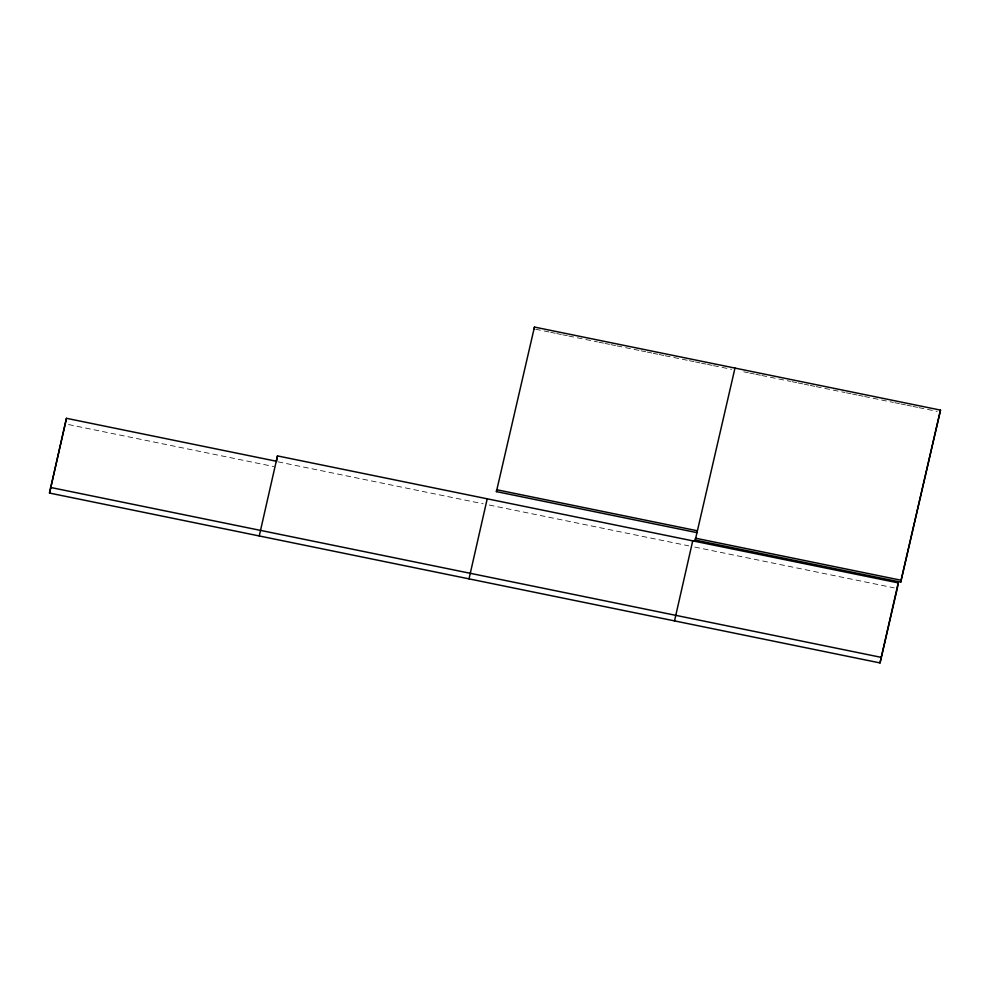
<?xml version="1.0" encoding="UTF-8"?>
<svg xmlns="http://www.w3.org/2000/svg" width="990" height="990" viewBox="0 0 990 990"><rect width="100%" height="100%" fill="white"/><g stroke="black" fill="none" stroke-linecap="round" stroke-linejoin="round"><path stroke-width="0.74" stroke-dasharray="4.95 3.71" d="M535.639 329.249L549.215 332.021M550.712 332.331L555.241 333.259M556.751 333.568L561.268 334.496M562.778 334.806L567.307 335.721M568.817 336.031L597.465 341.897M598.975 342.206L603.492 343.134M605.001 343.443L609.518 344.359M611.028 344.668L615.557 345.597M617.067 345.906L639.676 350.534M641.186 350.844L645.715 351.759M647.225 352.069L651.742 352.997M653.251 353.306L657.781 354.234M659.278 354.544L663.807 355.472M665.317 355.769L687.939 360.397M689.436 360.707L693.965 361.635M695.475 361.944L699.992 362.872M701.502 363.182L706.031 364.097M707.541 364.407L712.058 365.335M713.567 365.644L731.66 369.344M743.738 371.819L748.279 372.747M749.789 373.057L754.318 373.985M755.828 374.294L760.37 375.21M761.879 375.519L790.589 381.397M792.099 381.707L796.628 382.635M798.138 382.944L802.68 383.873M804.189 384.182L808.719 385.11M810.228 385.419L814.758 386.348M816.28 386.657L844.99 392.523M846.5 392.832L851.029 393.76M852.538 394.07L857.068 394.998M858.59 395.307L863.119 396.235M864.629 396.545L893.339 402.41M894.849 402.72L899.378 403.648M900.9 403.957L905.429 404.885M906.939 405.195L911.468 406.123M912.978 406.432L917.52 407.36M919.029 407.67L937.159 411.382M278.017 461.835L483.244 503.823M489.283 505.049L688.755 545.849M694.794 547.086L894.255 587.887M68.533 424.562L273.772 466.538"/><path stroke-width="1.49" d="M259.256 535.961L277.46 455.907L898.227 582.875L897.274 588.505L880.023 662.929L49.5 493.057L66.466 418.312L276.222 461.216M66.466 418.312L49.5 493.057M276.507 461.538L277.46 455.907M469.012 578.865L487.216 498.812M496.423 491.622L496.745 489.753L697.294 530.764L696.972 532.645L496.423 491.622L534.452 327.071L940.5 410.12L900.752 582.12L695.252 540.082L695.562 538.214L901.073 580.239L900.752 582.12M534.13 328.94L534.452 327.071M674.524 620.903L692.728 540.837M880.023 662.929L898.227 582.875M695.252 540.082L734.988 368.082M901.073 580.239L940.5 410.12M50.453 487.427L880.976 657.31"/></g></svg>
